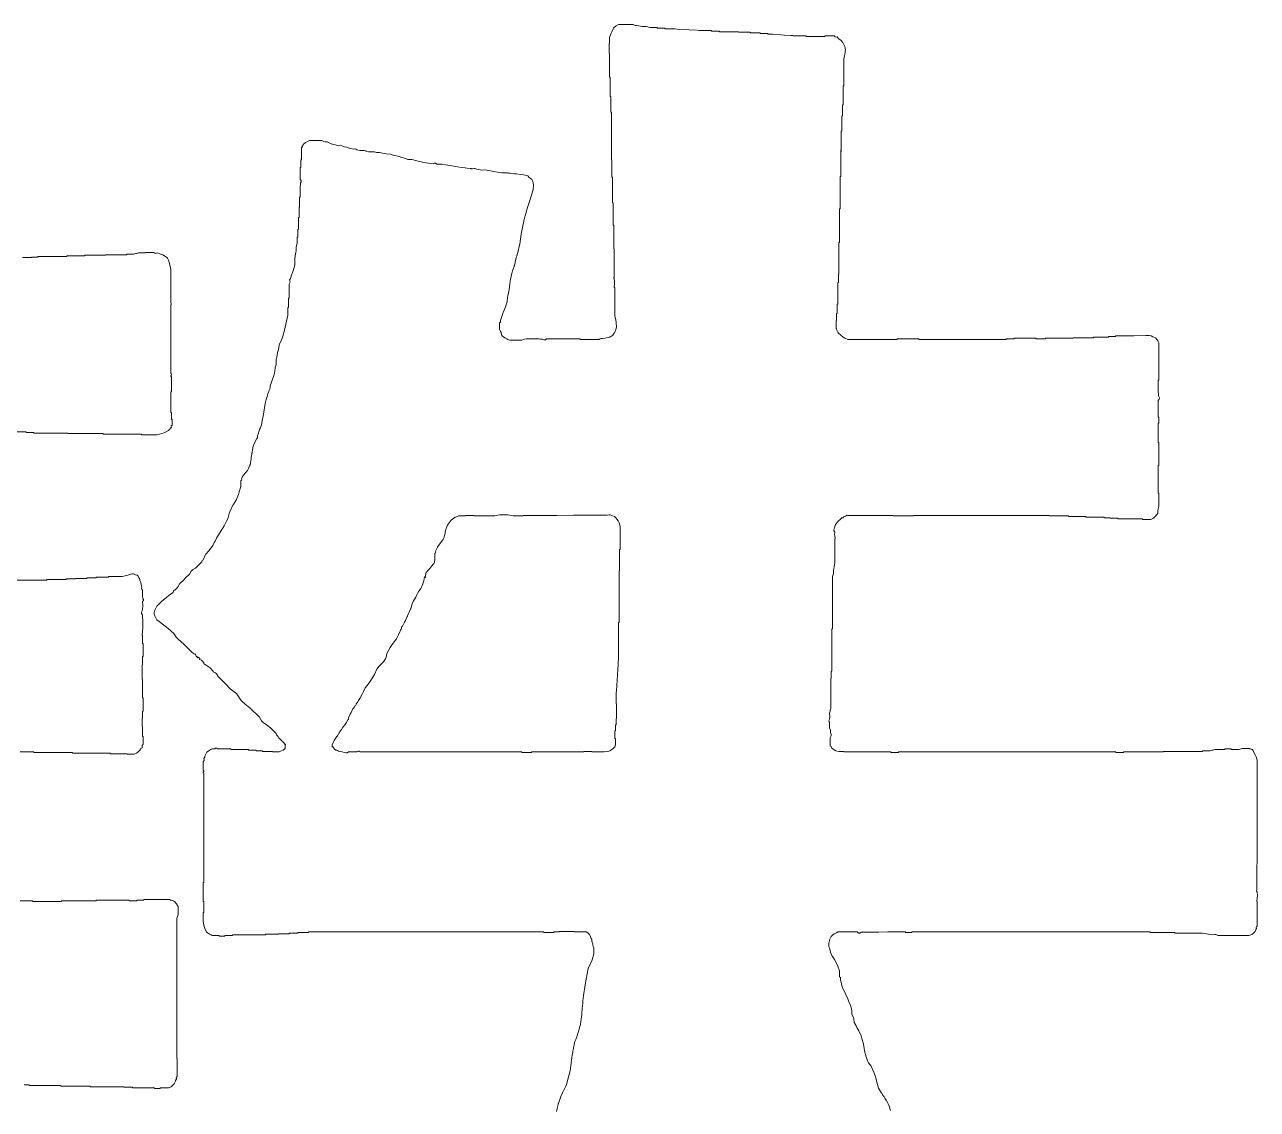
# Model space of a CAD drawing. Extents: x -2876908 to 633791, y -1383861 to 872234.
# Drawn here: x 568840 to 570220, y -1063543 to -1062329 of the extents above; entities that cross this region are included whole.
import ezdxf
from ezdxf.enums import TextEntityAlignment as Align

# ---------------------------------------------------------------- set-up
doc = ezdxf.new("R2010")
doc.units = 0
doc.header["$LTSCALE"] = 5
doc.header["$MEASUREMENT"] = 0
doc.layers.get('0').update_dxf_attribs({"linetype": 'CONTINUOUS', "lineweight": 25})
doc.layers.add('HFZT', color=5, linetype='CONTINUOUS', lineweight=15)
doc.styles.add('TSSD_NORM', font='tssdeng.shx', dxfattribs={"width": 0.7, "bigfont": 'hztxt.shx'})

# ---------------------------------------------------------------- blocks, each defined once
blk = doc.blocks.new('z')
for points in [[(300488.75, 23782.42), (300488.12, 23784.86), (300487.48, 23786.14), (300487.16, 23786.78), (300486.52, 23788.06), (300485.78, 23789.27), (300485.36, 23789.86), (300484.44, 23790.94), (300484.51, 23791.36), (300484.34, 23791.71), (300483.96, 23791.9), (300482.76, 23793.65), (300482.29, 23794.66), (300481.72, 23796.7), (300480.68, 23800.78), (300479.96, 23802.8), (300478.2, 23806.62), (300476.82, 23808.45), (300476.28, 23809.55), (300475.64, 23811.75), (300475.14, 23812.99), (300474.95, 23813.64), (300474.68, 23814.95), (300474.42, 23816.48), (300474.29, 23817.25), (300474.04, 23818.79), (300473.28, 23821.69), (300472.75, 23823.12), (300471.48, 23825.83), (300470.52, 23827.62), (300470.04, 23828.52), (300469.08, 23830.31), (300468.92, 23832.17), (300468.65, 23833.13), (300467.8, 23834.79), (300467.71, 23836.74), (300467.55, 23837.72), (300467, 23839.59), (300466.28, 23841.23), (300465.96, 23842.06), (300465.4, 23843.75), (300464.37, 23845.8), (300463.86, 23846.83), (300462.84, 23848.87), (300462.65, 23849.23), (300462.59, 23849.44), (300462.52, 23849.83), (300462.13, 23851.37), (300461.94, 23852.14), (300461.56, 23853.67), (300461.65, 23854.34), (300461.52, 23854.78), (300461.08, 23855.28), (300461.08, 23856.56), (300461.08, 23857.2), (300461.08, 23858.48), (300460.21, 23861), (300459.66, 23862.23), (300458.35, 23864.56), (300456.87, 23866.84), (300456.3, 23868.16), (300455.63, 23870.8), (300455.34, 23871.19), (300455.23, 23871.44), (300455.15, 23871.92), (300455.22, 23873.47), (300455.36, 23874.27), (300455.79, 23875.76), (300456.43, 23877.12), (300456.98, 23877.77), (300458.2, 23878.64), (300459.02, 23878.89), (300459.42, 23879.1), (300460.12, 23879.6), (300464.34, 23879.6), (300466.45, 23879.6), (300470.68, 23879.6), (300471.38, 23879.04), (300472.14, 23878.99), (300472.92, 23879.44), (300482.52, 23879.57), (300487.32, 23879.6), (300496.92, 23879.6), (300496.92, 23879.47), (300496.92, 23879.41), (300496.92, 23879.28), (300498.33, 23879.28), (300499.04, 23879.28), (300500.44, 23879.28), (300500.44, 23879.41), (300500.44, 23879.47), (300500.44, 23879.6), (300552.3, 23879.6), (300578.22, 23879.6), (300630.07, 23879.6), (300630.07, 23879.47), (300630.07, 23879.41), (300630.07, 23879.28), (300635.45, 23879.28), (300638.14, 23879.28), (300643.52, 23879.28), (300643.52, 23879.15), (300643.52, 23879.09), (300643.52, 23878.96), (300649.53, 23878.96), (300652.54, 23878.96), (300658.56, 23878.96), (300660.74, 23878.58), (300661.83, 23878.39), (300664, 23878), (300665.14, 23878.23), (300665.82, 23878.15), (300666.88, 23877.68), (300673.67, 23877.68), (300677.06, 23877.68), (300683.85, 23877.68), (300685.36, 23878.25), (300686.1, 23878.75), (300687.21, 23879.92), (300687.53, 23880.56), (300687.69, 23880.88), (300688.01, 23881.52), (300687.81, 23882.01), (300687.92, 23882.47), (300688.33, 23882.8), (300688.33, 23888.05), (300688.33, 23890.68), (300688.33, 23895.92), (300688.18, 23895.94), (300688.09, 23896.12), (300688.17, 23896.24), (300688.42, 23898.28), (300688.45, 23899.32), (300688.33, 23901.37), (300687.98, 23901.55), (300687.9, 23902.04), (300688.17, 23902.33), (300688.29, 23930.62), (300688.33, 23944.77), (300688.33, 23973.06), (300687.8, 23974.79), (300687.44, 23975.64), (300686.57, 23977.22), (300686.13, 23978.27), (300685.56, 23978.79), (300684.49, 23979.14), (300684.23, 23979.27), (300684.1, 23979.34), (300683.85, 23979.46), (300682.44, 23979.46), (300681.73, 23979.46), (300680.32, 23979.46), (300679.56, 23979.21), (300679.17, 23979.08), (300678.4, 23978.82), (300676.74, 23978.82), (300675.91, 23978.82), (300674.24, 23978.82), (300674.24, 23978.95), (300674.24, 23979.01), (300674.24, 23979.14), (300672.83, 23979.14), (300672.13, 23979.14), (300670.72, 23979.14), (300670.72, 23979.01), (300670.72, 23978.95), (300670.72, 23978.82), (300668.55, 23978.82), (300667.46, 23978.82), (300665.28, 23978.82), (300664.26, 23978.57), (300663.75, 23978.44), (300662.72, 23978.18), (300661.06, 23978.18), (300660.22, 23978.18), (300658.56, 23978.18), (300658.56, 23978.05), (300658.56, 23977.99), (300658.56, 23977.86), (300650.11, 23977.86), (300645.88, 23977.86), (300637.43, 23977.86), (300637.43, 23977.73), (300637.43, 23977.67), (300637.43, 23977.54), (300628.73, 23977.54), (300624.38, 23977.54), (300615.67, 23977.54), (300615.67, 23977.41), (300615.67, 23977.35), (300615.67, 23977.22), (300614.01, 23977.22), (300613.17, 23977.22), (300611.51, 23977.22), (300611.51, 23977.35), (300611.51, 23977.41), (300611.51, 23977.54), (300564.14, 23977.54), (300540.45, 23977.54), (300493.08, 23977.54), (300493.08, 23977.41), (300493.08, 23977.35), (300493.08, 23977.22), (300491.42, 23977.22), (300490.59, 23977.22), (300488.92, 23977.22), (300488.92, 23977.35), (300488.92, 23977.41), (300488.92, 23977.54), (300478.68, 23977.54), (300473.56, 23977.54), (300463.32, 23977.54), (300463.32, 23977.67), (300463.32, 23977.73), (300463.32, 23977.86), (300462.23, 23977.86), (300461.68, 23977.86), (300460.6, 23977.86), (300459, 23978.22), (300458.19, 23978.61), (300456.91, 23979.62), (300456.69, 23980.17), (300456.46, 23980.44), (300455.95, 23980.74), (300455.95, 23982.54), (300455.95, 23983.43), (300455.95, 23985.22), (300456.52, 23986.23), (300456.56, 23987.04), (300456.11, 23988.11), (300456.11, 23989.15), (300456.01, 23989.69), (300455.63, 23990.67), (300455.63, 23991.95), (300455.63, 23992.59), (300455.63, 23993.87), (300455.29, 23994.05), (300455.21, 23994.54), (300455.47, 23994.83), (300455.72, 23996.34), (300455.76, 23997.13), (300455.63, 23998.67), (300455.89, 23999.69), (300456.02, 24000.2), (300456.27, 24001.23), (300456.27, 24007.76), (300456.27, 24011.02), (300456.27, 24017.55), (300456.4, 24017.55), (300456.47, 24017.55), (300456.59, 24017.55), (300456.59, 24019.09), (300456.59, 24019.86), (300456.59, 24021.39), (300456.72, 24021.39), (300456.79, 24021.39), (300456.91, 24021.39), (300456.91, 24030.61), (300456.91, 24035.22), (300456.91, 24044.44), (300457.04, 24044.44), (300457.11, 24044.44), (300457.24, 24044.44), (300457.24, 24055.83), (300457.24, 24061.53), (300457.24, 24072.92), (300457.68, 24074), (300457.79, 24074.64), (300457.72, 24075.8), (300457.97, 24077.34), (300458.1, 24078.11), (300458.35, 24079.65), (300458.42, 24080.03), (300458.45, 24080.22), (300458.52, 24080.61), (300458.52, 24085.73), (300458.52, 24088.29), (300458.52, 24093.41), (300458.66, 24093.42), (300458.75, 24093.6), (300458.68, 24093.73), (300458.42, 24095.12), (300458.39, 24095.84), (300458.52, 24097.25), (300458.01, 24097.83), (300457.96, 24098.51), (300458.35, 24099.17), (300458.74, 24100.84), (300459.16, 24101.7), (300460.28, 24103.01), (300461.14, 24103.74), (300461.56, 24104.12), (300462.36, 24104.93), (300462.78, 24104.86), (300463.12, 24105.03), (300463.32, 24105.41), (300464, 24105.63), (300464.33, 24105.8), (300464.92, 24106.21), (300475.03, 24106.21), (300480.09, 24106.21), (300490.2, 24106.21), (300490.2, 24106.08), (300490.2, 24106.02), (300490.2, 24105.89), (300494.68, 24105.89), (300496.92, 24105.89), (300501.4, 24105.89), (300501.4, 24106.02), (300501.4, 24106.08), (300501.4, 24106.21), (300530.98, 24106.21), (300545.77, 24106.21), (300575.34, 24106.21), (300575.34, 24106.08), (300575.34, 24106.02), (300575.34, 24105.89), (300579.44, 24105.89), (300581.49, 24105.89), (300585.58, 24105.89), (300585.58, 24105.76), (300585.58, 24105.7), (300585.58, 24105.57), (300589.42, 24105.57), (300591.34, 24105.57), (300595.19, 24105.57), (300595.19, 24105.44), (300595.19, 24105.38), (300595.19, 24105.25), (300599.15, 24105.25), (300601.14, 24105.25), (300605.11, 24105.25), (300605.11, 24105.12), (300605.11, 24105.06), (300605.11, 24104.93), (300606.39, 24104.93), (300607.03, 24104.93), (300608.31, 24104.93), (300608.31, 24104.8), (300608.31, 24104.74), (300608.31, 24104.61), (300609.97, 24104.61), (300610.8, 24104.61), (300612.47, 24104.61), (300612.47, 24104.48), (300612.47, 24104.42), (300612.47, 24104.29), (300617.85, 24104.29), (300620.54, 24104.29), (300625.91, 24104.29), (300625.91, 24104.16), (300625.91, 24104.1), (300625.91, 24103.97), (300627.7, 24103.97), (300628.6, 24103.97), (300630.39, 24103.97), (300631.6, 24104.53), (300632.18, 24104.94), (300633.11, 24105.89), (300633.53, 24106.43), (300633.76, 24106.69), (300634.23, 24107.17), (300634.3, 24108.73), (300634.44, 24109.52), (300634.87, 24111.01), (300634.87, 24113.96), (300634.87, 24115.43), (300634.87, 24118.37), (300634.75, 24118.37), (300634.68, 24118.37), (300634.55, 24118.37), (300634.55, 24124.39), (300634.55, 24127.4), (300634.55, 24133.42), (300634.68, 24133.42), (300634.75, 24133.42), (300634.87, 24133.42), (300634.87, 24138.41), (300634.87, 24140.91), (300634.87, 24145.9), (300634.75, 24145.9), (300634.68, 24145.9), (300634.55, 24145.9), (300634.55, 24150.12), (300634.55, 24152.24), (300634.55, 24156.46), (300634.68, 24156.46), (300634.75, 24156.46), (300634.87, 24156.46), (300634.87, 24157.74), (300634.87, 24158.38), (300634.87, 24159.66), (300634.75, 24159.66), (300634.68, 24159.66), (300634.55, 24159.66), (300634.55, 24163.25), (300634.55, 24165.04), (300634.55, 24168.62), (300635.08, 24169.51), (300635.12, 24170.24), (300634.71, 24171.19), (300634.45, 24174.63), (300634.42, 24176.37), (300634.55, 24179.83), (300634.68, 24179.83), (300634.75, 24179.83), (300634.87, 24179.83), (300634.87, 24187.89), (300634.87, 24191.93), (300634.87, 24199.99), (300634.24, 24201.17), (300633.85, 24201.73), (300632.95, 24202.71), (300632.06, 24203.16), (300631.61, 24203.38), (300630.71, 24203.83), (300629.58, 24204.05), (300628.98, 24204.08), (300627.83, 24203.99), (300621.18, 24203.86), (300617.85, 24203.83), (300611.19, 24203.83), (300611.19, 24203.7), (300611.19, 24203.64), (300611.19, 24203.51), (300609.65, 24203.51), (300608.88, 24203.51), (300607.35, 24203.51), (300607.35, 24203.38), (300607.35, 24203.32), (300607.35, 24203.19), (300604.15, 24203.19), (300602.55, 24203.19), (300599.35, 24203.19), (300599.35, 24203.06), (300599.35, 24203), (300599.35, 24202.87), (300594.87, 24202.87), (300592.62, 24202.87), (300588.14, 24202.87), (300588.14, 24202.74), (300588.14, 24202.68), (300588.14, 24202.55), (300582.13, 24202.55), (300579.12, 24202.55), (300573.1, 24202.55), (300573.1, 24202.42), (300573.1, 24202.36), (300573.1, 24202.23), (300571.05, 24202.23), (300570.03, 24202.23), (300567.98, 24202.23), (300567.98, 24202.36), (300567.98, 24202.42), (300567.98, 24202.55), (300563.24, 24202.55), (300560.87, 24202.55), (300556.14, 24202.55), (300556.14, 24202.42), (300556.14, 24202.36), (300556.14, 24202.23), (300554.34, 24202.23), (300553.45, 24202.23), (300551.66, 24202.23), (300551.66, 24202.1), (300551.66, 24202.04), (300551.66, 24201.91), (300532.71, 24201.91), (300523.23, 24201.91), (300504.29, 24201.91), (300504.29, 24202.04), (300504.29, 24202.1), (300504.29, 24202.23), (300499.55, 24202.23), (300497.18, 24202.23), (300492.44, 24202.23), (300492.44, 24202.1), (300492.44, 24202.04), (300492.44, 24201.91), (300481.69, 24201.91), (300476.31, 24201.91), (300465.56, 24201.91), (300463.89, 24202.63), (300463.09, 24203.13), (300461.72, 24204.31), (300460.56, 24205.28), (300460.06, 24205.96), (300459.48, 24207.35), (300459.35, 24207.61), (300459.28, 24207.74), (300459.16, 24207.99), (300459.16, 24209.66), (300459.16, 24210.49), (300459.16, 24212.15), (300459.28, 24212.15), (300459.35, 24212.15), (300459.48, 24212.15), (300459.48, 24213.69), (300459.48, 24214.46), (300459.48, 24216), (300459.6, 24216), (300459.67, 24216), (300459.8, 24216), (300459.8, 24218.04), (300459.8, 24219.07), (300459.8, 24221.12), (300459.92, 24221.12), (300459.99, 24221.12), (300460.12, 24221.12), (300460.12, 24225.85), (300460.12, 24228.22), (300460.12, 24232.96), (300460.24, 24232.96), (300460.31, 24232.96), (300460.44, 24232.96), (300460.44, 24234.75), (300460.44, 24235.65), (300460.44, 24237.44), (300460.56, 24237.44), (300460.63, 24237.44), (300460.76, 24237.44), (300460.76, 24244.35), (300460.76, 24247.81), (300460.76, 24254.72), (300460.88, 24254.72), (300460.95, 24254.72), (300461.08, 24254.72), (300461.08, 24262.02), (300461.08, 24265.67), (300461.08, 24272.97), (300461.2, 24272.97), (300461.27, 24272.97), (300461.4, 24272.97), (300461.4, 24280.01), (300461.4, 24283.53), (300461.4, 24290.57), (300461.52, 24290.57), (300461.59, 24290.57), (300461.72, 24290.57), (300461.72, 24295.95), (300461.72, 24298.64), (300461.72, 24304.02), (300461.86, 24304.03), (300461.95, 24304.21), (300461.88, 24304.34), (300461.7, 24304.53), (300461.79, 24304.88), (300462.04, 24304.98), (300462.04, 24309.07), (300462.04, 24311.12), (300462.04, 24315.22), (300462.16, 24315.22), (300462.23, 24315.22), (300462.36, 24315.22), (300462.36, 24318.55), (300462.36, 24320.21), (300462.36, 24323.54), (300462.48, 24323.54), (300462.55, 24323.54), (300462.68, 24323.54), (300462.68, 24325.97), (300462.68, 24327.19), (300462.68, 24329.62), (300462.8, 24329.62), (300462.87, 24329.62), (300463, 24329.62), (300463, 24333.72), (300463, 24335.77), (300463, 24339.86), (300463.12, 24339.86), (300463.19, 24339.86), (300463.32, 24339.86), (300463.32, 24345.37), (300463.32, 24348.12), (300463.32, 24353.63), (300463.38, 24354.01), (300463.41, 24354.2), (300463.48, 24354.59), (300463.73, 24356.12), (300463.86, 24356.89), (300464.12, 24358.43), (300464.23, 24359.58), (300464.19, 24360.18), (300463.96, 24361.31), (300463.3, 24362.78), (300462.82, 24363.49), (300461.72, 24364.67), (300460.9, 24365.31), (300460.51, 24365.67), (300459.8, 24366.43), (300459.11, 24366.39), (300458.67, 24366.57), (300458.2, 24367.07), (300456.15, 24367.07), (300455.12, 24367.07), (300453.07, 24367.07), (300453.07, 24366.94), (300453.07, 24366.88), (300453.07, 24366.75), (300448.98, 24366.75), (300446.93, 24366.75), (300442.83, 24366.75), (300442.83, 24366.88), (300442.83, 24366.94), (300442.83, 24367.07), (300440.4, 24367.07), (300439.18, 24367.07), (300436.75, 24367.07), (300435.85, 24367.13), (300435.41, 24367.16), (300434.51, 24367.23), (300430.92, 24367.49), (300429.13, 24367.61), (300425.55, 24367.87), (300424.65, 24367.93), (300424.2, 24367.97), (300423.31, 24368.03), (300422.8, 24368.03), (300422.54, 24368.03), (300422.03, 24368.03), (300422.03, 24368.16), (300422.03, 24368.22), (300422.03, 24368.35), (300420.36, 24368.35), (300419.53, 24368.35), (300417.87, 24368.35), (300417.87, 24368.48), (300417.87, 24368.54), (300417.87, 24368.67), (300415.69, 24368.67), (300414.6, 24368.67), (300412.43, 24368.67), (300412.43, 24368.8), (300412.43, 24368.86), (300412.43, 24368.99), (300409.86, 24368.99), (300408.58, 24368.99), (300406.02, 24368.99), (300406.02, 24369.12), (300406.02, 24369.18), (300406.02, 24369.31), (300401.93, 24369.31), (300399.88, 24369.31), (300395.78, 24369.31), (300395.78, 24369.44), (300395.78, 24369.5), (300395.78, 24369.63), (300393.99, 24369.63), (300393.09, 24369.63), (300391.3, 24369.63), (300391.3, 24369.76), (300391.3, 24369.82), (300391.3, 24369.95), (300389.32, 24369.95), (300388.32, 24369.95), (300386.34, 24369.95), (300385.25, 24370.01), (300384.71, 24370.05), (300383.62, 24370.11), (300379.27, 24370.37), (300377.09, 24370.49), (300372.74, 24370.75), (300371.65, 24370.81), (300371.1, 24370.85), (300370.02, 24370.91), (300368.42, 24370.91), (300367.61, 24370.91), (300366.01, 24370.91), (300366.01, 24371.04), (300366.01, 24371.1), (300366.01, 24371.23), (300364.35, 24371.23), (300363.52, 24371.23), (300361.85, 24371.23), (300361.85, 24371.36), (300361.85, 24371.42), (300361.85, 24371.55), (300360.32, 24371.55), (300359.55, 24371.55), (300358.01, 24371.55), (300357.12, 24371.81), (300356.67, 24371.93), (300355.77, 24372.19), (300353.72, 24372.14), (300352.66, 24372.24), (300350.65, 24372.67), (300349.86, 24372.68), (300349.43, 24372.78), (300348.73, 24373.15), (300345.53, 24373.15), (300343.93, 24373.15), (300340.73, 24373.15), (300339.52, 24372.59), (300338.94, 24372.18), (300338.01, 24371.23), (300337.09, 24369.22), (300336.67, 24368.19), (300335.93, 24366.11), (300335.93, 24364.83), (300335.93, 24364.19), (300335.93, 24362.91), (300335.8, 24362.91), (300335.74, 24362.91), (300335.61, 24362.91), (300335.61, 24360.73), (300335.61, 24359.64), (300335.61, 24357.47), (300335.74, 24357.47), (300335.8, 24357.47), (300335.93, 24357.47), (300335.93, 24352.35), (300335.93, 24349.79), (300335.93, 24344.66), (300336.06, 24344.66), (300336.12, 24344.66), (300336.25, 24344.66), (300336.25, 24340.44), (300336.25, 24338.33), (300336.25, 24334.1), (300336.38, 24334.1), (300336.44, 24334.1), (300336.57, 24334.1), (300336.57, 24330.65), (300336.57, 24328.92), (300336.57, 24325.46), (300336.7, 24325.46), (300336.76, 24325.46), (300336.89, 24325.46), (300336.89, 24315.09), (300336.89, 24309.9), (300336.89, 24299.53), (300337.02, 24299.53), (300337.08, 24299.53), (300337.21, 24299.53), (300337.21, 24295.82), (300337.21, 24293.96), (300337.21, 24290.25), (300337.34, 24290.25), (300337.4, 24290.25), (300337.53, 24290.25), (300337.53, 24284.62), (300337.53, 24281.8), (300337.53, 24276.17), (300337.66, 24276.17), (300337.72, 24276.17), (300337.85, 24276.17), (300337.85, 24271.3), (300337.85, 24268.87), (300337.85, 24264.01), (300337.98, 24264.01), (300338.04, 24264.01), (300338.17, 24264.01), (300338.17, 24258.89), (300338.17, 24256.32), (300338.17, 24251.2), (300338.3, 24251.2), (300338.36, 24251.2), (300338.49, 24251.2), (300338.49, 24245.06), (300338.49, 24241.99), (300338.49, 24235.84), (300338.24, 24235.75), (300338.15, 24235.4), (300338.33, 24235.2), (300338.58, 24233.17), (300338.61, 24232.12), (300338.49, 24230.08), (300338.62, 24230.08), (300338.68, 24230.08), (300338.81, 24230.08), (300338.81, 24223.93), (300338.81, 24220.86), (300338.81, 24214.72), (300339.37, 24212.32), (300339.57, 24211.09), (300339.77, 24208.63), (300339.38, 24207.25), (300339.12, 24206.57), (300338.49, 24205.27), (300337.65, 24204.32), (300337.15, 24203.89), (300336.09, 24203.19), (300335.77, 24203.13), (300335.61, 24203.1), (300335.29, 24203.03), (300334.01, 24202.78), (300333.37, 24202.65), (300332.09, 24202.39), (300331.3, 24202.45), (300330.84, 24202.33), (300330.17, 24201.91), (300326.07, 24201.91), (300324.02, 24201.91), (300319.92, 24201.91), (300319.92, 24202.04), (300319.92, 24202.1), (300319.92, 24202.23), (300312.63, 24202.23), (300308.98, 24202.23), (300301.68, 24202.23), (300300.97, 24201.68), (300300.22, 24201.62), (300299.44, 24202.07), (300298.67, 24202.09), (300298.28, 24202.12), (300297.52, 24202.23), (300294.7, 24202.23), (300293.29, 24202.23), (300290.48, 24202.23), (300289.58, 24201.98), (300289.13, 24201.85), (300288.24, 24201.59), (300285.55, 24201.59), (300284.2, 24201.59), (300281.52, 24201.59), (300280.46, 24201.96), (300279.94, 24202.19), (300278.96, 24202.71), (300278.12, 24203.33), (300277.73, 24203.69), (300277.03, 24204.47), (300276.85, 24205.67), (300276.64, 24206.28), (300276.07, 24207.35), (300276.07, 24208.76), (300276.07, 24209.47), (300276.07, 24210.87), (300276.47, 24211.25), (300276.61, 24211.61), (300276.55, 24212.15), (300277.32, 24214.46), (300277.71, 24215.61), (300278.48, 24217.92), (300279.29, 24219.73), (300279.65, 24220.66), (300280.24, 24222.56), (300280.39, 24224.69), (300280.56, 24225.76), (300281.04, 24227.84), (300281.41, 24230.66), (300281.6, 24232.06), (300282, 24234.88), (300282.32, 24236.01), (300282.45, 24236.59), (300282.64, 24237.76), (300283.15, 24239.3), (300283.4, 24240.06), (300283.92, 24241.6), (300283.98, 24241.79), (300284.01, 24241.89), (300284.08, 24242.08), (300284.08, 24241.83), (300284.08, 24241.7), (300284.08, 24241.44), (300284.14, 24241.76), (300284.17, 24241.92), (300284.24, 24242.24), (300284.49, 24243.52), (300284.62, 24244.16), (300284.88, 24245.44), (300285.17, 24246.75), (300285.36, 24247.39), (300285.84, 24248.64), (300286.35, 24250.69), (300286.61, 24251.72), (300287.12, 24253.76), (300287.85, 24259.17), (300288.3, 24261.86), (300289.36, 24267.21), (300291.3, 24273.69), (300292.29, 24276.92), (300294.32, 24283.37), (300294.41, 24284.33), (300294.45, 24284.81), (300294.48, 24285.77), (300294.35, 24287.1), (300294.14, 24287.79), (300293.52, 24288.97), (300292.65, 24289.7), (300292.23, 24290.09), (300291.44, 24290.89), (300289.94, 24291.35), (300289.16, 24291.51), (300287.6, 24291.69), (300285.29, 24291.95), (300284.14, 24292.08), (300281.84, 24292.33), (300281.26, 24292.4), (300280.97, 24292.43), (300280.4, 24292.49), (300279.18, 24292.49), (300278.57, 24292.49), (300277.36, 24292.49), (300273.77, 24293.11), (300271.97, 24293.44), (300268.39, 24294.09), (300266.46, 24294.08), (300265.48, 24294.18), (300263.59, 24294.57), (300262.66, 24294.82), (300262.15, 24294.86), (300261.19, 24294.73), (300260.74, 24294.8), (300260.52, 24294.83), (300260.07, 24294.89), (300258.28, 24295.15), (300257.38, 24295.28), (300255.59, 24295.53), (300253.14, 24295.8), (300251.92, 24296), (300249.51, 24296.49), (300247.72, 24296.75), (300246.82, 24296.88), (300245.03, 24297.13), (300244.58, 24297.2), (300244.36, 24297.23), (300243.91, 24297.29), (300243.08, 24297.29), (300242.66, 24297.29), (300241.83, 24297.29), (300241.24, 24297.8), (300240.57, 24297.85), (300239.91, 24297.45), (300236.04, 24297.99), (300234.11, 24298.34), (300230.3, 24299.21), (300229.54, 24299.47), (300229.15, 24299.6), (300228.38, 24299.85), (300226.97, 24299.77), (300226.21, 24299.87), (300224.86, 24300.33), (300224.1, 24300.59), (300223.71, 24300.72), (300222.94, 24300.97), (300221.41, 24301.36), (300220.64, 24301.55), (300219.1, 24301.93), (300218.16, 24302.08), (300217.68, 24302.25), (300216.86, 24302.74), (300214.41, 24302.87), (300213.18, 24303.03), (300210.78, 24303.54), (300209.61, 24303.54), (300209.01, 24303.64), (300207.9, 24304.02), (300206.62, 24304.02), (300205.98, 24304.02), (300204.7, 24304.02), (300203.8, 24304.27), (300203.35, 24304.4), (300202.46, 24304.66), (300200.79, 24304.63), (300199.94, 24304.7), (300198.3, 24304.98), (300197.8, 24305.42), (300197.36, 24305.55), (300196.7, 24305.46), (300195.16, 24305.84), (300194.39, 24306.03), (300192.86, 24306.42), (300191.52, 24306.65), (300190.85, 24306.88), (300189.66, 24307.54), (300188.11, 24307.5), (300187.3, 24307.6), (300185.81, 24308.02), (300184.33, 24308.37), (300183.6, 24308.67), (300182.29, 24309.46), (300181.12, 24309.38), (300180.45, 24309.53), (300179.41, 24310.1), (300176.72, 24310.1), (300175.38, 24310.1), (300172.69, 24310.1), (300171.2, 24309.42), (300170.48, 24308.99), (300169.17, 24308.02), (300169.22, 24307.61), (300168.94, 24307.26), (300168.53, 24307.22), (300168.75, 24306.88), (300168.59, 24306.39), (300168.21, 24306.26), (300168.21, 24303.57), (300168.21, 24302.22), (300168.21, 24299.53), (300168.08, 24299.53), (300168.02, 24299.53), (300167.89, 24299.53), (300167.89, 24297.87), (300167.89, 24297.04), (300167.89, 24295.37), (300167.76, 24295.37), (300167.7, 24295.37), (300167.57, 24295.37), (300167.57, 24292.81), (300167.57, 24291.53), (300167.57, 24288.97), (300168.07, 24288.39), (300168.13, 24287.71), (300167.73, 24287.05), (300167.48, 24283.99), (300167.45, 24282.44), (300167.57, 24279.37), (300167.44, 24279.37), (300167.38, 24279.37), (300167.25, 24279.37), (300167.25, 24277.07), (300167.25, 24275.91), (300167.25, 24273.61), (300167.12, 24273.61), (300167.06, 24273.61), (300166.93, 24273.61), (300166.93, 24271.43), (300166.93, 24270.34), (300166.93, 24268.17), (300166.8, 24268.17), (300166.74, 24268.17), (300166.61, 24268.17), (300166.61, 24265.61), (300166.61, 24264.33), (300166.61, 24261.77), (300166.48, 24261.77), (300166.42, 24261.77), (300166.29, 24261.77), (300166.29, 24260.1), (300166.29, 24259.27), (300166.29, 24257.6), (300166.16, 24257.6), (300166.1, 24257.6), (300165.97, 24257.6), (300165.97, 24256.32), (300165.97, 24255.68), (300165.97, 24254.4), (300165.71, 24253.51), (300165.59, 24253.06), (300165.33, 24252.16), (300165.35, 24250.23), (300165.25, 24249.25), (300164.85, 24247.36), (300164.6, 24245.33), (300164.57, 24244.29), (300164.69, 24242.24), (300163.96, 24239.9), (300163.54, 24238.75), (300162.61, 24236.48), (300162.51, 24235.53), (300162.33, 24235.03), (300161.81, 24234.24), (300162.07, 24233.37), (300161.99, 24232.76), (300161.49, 24232), (300161.49, 24228.93), (300161.49, 24227.39), (300161.49, 24224.32), (300161.36, 24224.32), (300161.3, 24224.32), (300161.17, 24224.32), (300161.17, 24222.27), (300161.17, 24221.24), (300161.17, 24219.2), (300161.04, 24219.2), (300160.98, 24219.2), (300160.85, 24219.2), (300160.85, 24217.53), (300160.85, 24216.7), (300160.85, 24215.04), (300160.18, 24211.83), (300159.82, 24210.23), (300159.09, 24207.03), (300158.17, 24203.73), (300157.55, 24202.11), (300156.05, 24199.03), (300155.91, 24197.34), (300155.74, 24196.49), (300155.25, 24194.87), (300155.05, 24193.31), (300154.88, 24192.54), (300154.45, 24191.03), (300154.55, 24189.23), (300154.45, 24188.29), (300153.97, 24186.55), (300153.67, 24184.61), (300153.48, 24183.65), (300153.01, 24181.75), (300152.29, 24179.7), (300151.94, 24178.68), (300151.25, 24176.63), (300151.3, 24175.84), (300151.19, 24175.38), (300150.77, 24174.71), (300150.25, 24173.17), (300150, 24172.4), (300149.49, 24170.87), (300149.1, 24169.33), (300148.91, 24168.56), (300148.53, 24167.02), (300148.13, 24164.72), (300147.93, 24163.57), (300147.57, 24161.26), (300147.31, 24159.98), (300147.18, 24159.34), (300146.93, 24158.06), (300146.75, 24156.36), (300146.55, 24155.51), (300145.97, 24153.9), (300145.74, 24153.73), (300145.65, 24153.55), (300145.65, 24153.26), (300145.13, 24151.73), (300144.88, 24150.96), (300144.37, 24149.42), (300144.36, 24148.81), (300144.24, 24148.47), (300143.89, 24147.98), (300142.5, 24145.28), (300142, 24143.77), (300141.48, 24140.78), (300141.36, 24140.27), (300141.29, 24140.01), (300141.16, 24139.5), (300140.91, 24137.71), (300140.78, 24136.81), (300140.52, 24135.02), (300140.49, 24134.21), (300140.34, 24133.76), (300139.88, 24133.1), (300139.31, 24131.42), (300138.82, 24130.59), (300137.64, 24129.26), (300136.65, 24128.1), (300136.21, 24127.44), (300135.56, 24126.06), (300135.78, 24125.72), (300135.62, 24125.23), (300135.24, 24125.1), (300135.24, 24123.82), (300135.24, 24123.17), (300135.24, 24121.89), (300134.41, 24119.04), (300133.93, 24117.62), (300132.84, 24114.85), (300131.01, 24111.91), (300130.2, 24110.36), (300128.84, 24107.17), (300128.09, 24104.37), (300127.53, 24102.99), (300126.12, 24100.45), (300125.7, 24099.63), (300125.44, 24099.23), (300124.84, 24098.53), (300123.7, 24096.6), (300123.13, 24095.64), (300121.96, 24093.73), (300121.19, 24092.19), (300120.81, 24091.42), (300120.04, 24089.89), (300118.62, 24087.88), (300117.84, 24086.92), (300116.2, 24085.09), (300115.56, 24083.81), (300115.24, 24083.17), (300114.6, 24081.89), (300114.24, 24081.6), (300114.09, 24081.37), (300113.96, 24080.93), (300112.61, 24079.58), (300111.94, 24078.91), (300110.6, 24077.56), (300108.97, 24076.58), (300108.22, 24075.83), (300107.24, 24074.2), (300105.19, 24072.16), (300104.16, 24071.13), (300102.12, 24069.08), (300101.14, 24067.55), (300100.55, 24066.82), (300099.24, 24065.56), (300099.04, 24065.56), (300098.95, 24065.56), (300098.76, 24065.56), (300098.35, 24064.5), (300097.93, 24063.97), (300097, 24063.32), (300093.84, 24060.88), (300092.32, 24059.55), (300089.47, 24056.76), (300088.99, 24055.78), (300088.74, 24055.3), (300088.19, 24054.36), (300088.03, 24053.21), (300088.1, 24052.56), (300088.51, 24051.48), (300089.09, 24050.08), (300089.59, 24049.41), (300090.75, 24048.44), (300094.07, 24046.03), (300095.68, 24044.74), (300098.76, 24042.04), (300100.12, 24040), (300100.94, 24039.05), (300102.76, 24037.4), (300104.16, 24036.24), (300104.83, 24035.63), (300106.12, 24034.36), (300107.53, 24032.95), (300108.23, 24032.24), (300109.64, 24030.83), (300110.39, 24030.66), (300110.83, 24030.16), (300110.92, 24029.39), (300111.17, 24029.39), (300111.3, 24029.39), (300111.56, 24029.39), (300111.46, 24029.15), (300111.51, 24028.92), (300111.72, 24028.75), (300111.77, 24028.95), (300112.04, 24029.04), (300112.2, 24028.91), (300112.66, 24028.68), (300112.87, 24028.31), (300112.84, 24027.79), (300113.9, 24027.39), (300114.43, 24026.97), (300115.08, 24026.03), (300115.1, 24025.69), (300115.18, 24025.5), (300115.4, 24025.23), (300117.52, 24024.07), (300118.52, 24023.3), (300120.2, 24021.55), (300120.2, 24021.36), (300120.2, 24021.26), (300120.2, 24021.07), (300121.41, 24020.55), (300122, 24020.07), (300122.76, 24018.99), (300122.7, 24018.8), (300122.76, 24018.63), (300122.92, 24018.51), (300125.55, 24015.89), (300126.86, 24014.57), (300129.48, 24011.95), (300130.84, 24010.8), (300131.55, 24010.25), (300133, 24009.23), (300134.54, 24006.7), (300135.5, 24005.51), (300137.64, 24003.47), (300138.74, 24002.65), (300139.28, 24002.23), (300140.36, 24001.39), (300142.35, 23999.4), (300143.34, 23998.41), (300145.33, 23996.43), (300146.54, 23994.51), (300147.36, 23993.63), (300149.17, 23992.27), (300151.42, 23990.58), (300152.48, 23989.64), (300154.45, 23987.62), (300154.72, 23986.83), (300154.97, 23986.44), (300155.57, 23985.86), (300155.74, 23985.64), (300155.81, 23985.5), (300155.89, 23985.22), (300157.04, 23984.07), (300157.62, 23983.5), (300158.77, 23982.34), (300158.94, 23982.15), (300158.99, 23981.96), (300158.93, 23981.7), (300159.18, 23981.7), (300159.31, 23981.7), (300159.57, 23981.7), (300159.35, 23981.24), (300159.31, 23980.93), (300159.41, 23980.42), (300159.35, 23979.54), (300159.03, 23978.99), (300158.29, 23978.5), (300157.37, 23978.19), (300156.91, 23977.99), (300156.05, 23977.54), (300154.64, 23977.54), (300153.94, 23977.54), (300152.53, 23977.54), (300152.53, 23977.67), (300152.53, 23977.73), (300152.53, 23977.86), (300150.35, 23977.86), (300149.26, 23977.86), (300147.09, 23977.86), (300147.09, 23977.99), (300147.09, 23978.05), (300147.09, 23978.18), (300145.68, 23978.18), (300144.97, 23978.18), (300143.57, 23978.18), (300143.57, 23978.31), (300143.57, 23978.37), (300143.57, 23978.5), (300141.9, 23978.5), (300141.07, 23978.5), (300139.4, 23978.5), (300139.4, 23978.63), (300139.4, 23978.69), (300139.4, 23978.82), (300135.56, 23978.82), (300133.64, 23978.82), (300129.8, 23978.82), (300129.8, 23978.95), (300129.8, 23979.01), (300129.8, 23979.14), (300126.86, 23979.14), (300125.39, 23979.14), (300122.44, 23979.14), (300122.18, 23979.59), (300121.52, 23979.67), (300121.16, 23979.3), (300119.83, 23979.17), (300119.14, 23978.97), (300117.96, 23978.34), (300116.8, 23977.38), (300116.3, 23976.7), (300115.72, 23975.3), (300115.63, 23974.74), (300115.48, 23974.43), (300115.08, 23974.02), (300115.33, 23973.42), (300115.22, 23972.88), (300114.76, 23972.42), (300114.76, 23970.5), (300114.76, 23969.54), (300114.76, 23967.62), (300115.1, 23967.44), (300115.18, 23966.95), (300114.92, 23966.66), (300114.74, 23966.46), (300114.83, 23966.11), (300115.08, 23966.02), (300115.08, 23942.21), (300115.08, 23930.3), (300115.08, 23906.49), (300114.95, 23906.49), (300114.89, 23906.49), (300114.76, 23906.49), (300114.76, 23902.39), (300114.76, 23900.34), (300114.76, 23896.24), (300114.89, 23896.24), (300114.95, 23896.24), (300115.08, 23896.24), (300115.08, 23893.81), (300115.08, 23892.6), (300115.08, 23890.16), (300114.95, 23890.16), (300114.89, 23890.16), (300114.76, 23890.16), (300114.76, 23888.24), (300114.76, 23887.28), (300114.76, 23885.36), (300115.1, 23883.55), (300115.32, 23882.64), (300115.88, 23880.88), (300116.6, 23879.72), (300117.07, 23879.19), (300118.12, 23878.32), (300118.75, 23878.26), (300119.1, 23878.11), (300119.56, 23877.68), (300121.1, 23877.68), (300121.86, 23877.68), (300123.4, 23877.68), (300123.4, 23877.55), (300123.4, 23877.49), (300123.4, 23877.36), (300124.68, 23877.36), (300125.32, 23877.36), (300126.6, 23877.36), (300126.6, 23877.49), (300126.6, 23877.55), (300126.6, 23877.68), (300128.27, 23877.68), (300129.1, 23877.68), (300130.76, 23877.68), (300130.76, 23877.81), (300130.76, 23877.87), (300130.76, 23878), (300137.93, 23878), (300141.52, 23878), (300148.69, 23878), (300148.69, 23878.13), (300148.69, 23878.19), (300148.69, 23878.32), (300151.5, 23878.32), (300152.91, 23878.32), (300155.73, 23878.32), (300155.73, 23878.45), (300155.73, 23878.51), (300155.73, 23878.64), (300158.03, 23878.64), (300159.18, 23878.64), (300161.49, 23878.64), (300161.49, 23878.77), (300161.49, 23878.83), (300161.49, 23878.96), (300163.41, 23878.96), (300164.37, 23878.96), (300166.29, 23878.96), (300166.29, 23879.09), (300166.29, 23879.15), (300166.29, 23879.28), (300168.59, 23879.28), (300169.75, 23879.28), (300172.05, 23879.28), (300172.05, 23879.41), (300172.05, 23879.47), (300172.05, 23879.6), (300223.26, 23879.6), (300248.87, 23879.6), (300300.08, 23879.6), (300300.08, 23879.47), (300300.08, 23879.41), (300300.08, 23879.28), (300302.26, 23879.28), (300303.34, 23879.28), (300305.52, 23879.28), (300305.52, 23879.41), (300305.52, 23879.47), (300305.52, 23879.6), (300306.8, 23879.6), (300307.44, 23879.6), (300308.72, 23879.6), (300308.72, 23879.73), (300308.72, 23879.79), (300308.72, 23879.92), (300311.79, 23879.92), (300313.33, 23879.92), (300316.4, 23879.92), (300316.4, 23879.79), (300316.4, 23879.73), (300316.4, 23879.6), (300319.22, 23879.6), (300320.63, 23879.6), (300323.45, 23879.6), (300324.46, 23878.76), (300324.91, 23878.21), (300325.53, 23877.04), (300325.69, 23876.34), (300325.87, 23875.99), (300326.33, 23875.44), (300326.28, 23874.52), (300326.39, 23874.02), (300326.81, 23873.2), (300326.81, 23872.28), (300326.91, 23871.8), (300327.29, 23870.96), (300327.29, 23869.68), (300327.29, 23869.04), (300327.29, 23867.76), (300326.37, 23864.46), (300325.75, 23862.83), (300324.25, 23859.76), (300323.18, 23853.88), (300322.67, 23850.93), (300321.69, 23845.03), (300321.43, 23842.22), (300321.3, 23840.81), (300321.04, 23837.99), (300320.98, 23837.29), (300320.95, 23836.94), (300320.88, 23836.23), (300320.88, 23835.72), (300320.88, 23835.46), (300320.88, 23834.95), (300320.82, 23834.5), (300320.79, 23834.28), (300320.72, 23833.83), (300320.47, 23832.04), (300320.34, 23831.14), (300320.08, 23829.35), (300319.59, 23827.55), (300319.33, 23826.66), (300318.8, 23824.87), (300318.29, 23823.33), (300318.04, 23822.56), (300317.52, 23821.03), (300317.17, 23820.44), (300317.03, 23820.1), (300316.88, 23819.43), (300316.63, 23818.15), (300316.5, 23817.51), (300316.24, 23816.23), (300315.99, 23814.82), (300315.87, 23814.11), (300315.6, 23812.71), (300315.35, 23810.91), (300315.22, 23810.02), (300314.96, 23808.23), (300314.43, 23804.14), (300314.01, 23802.1), (300312.88, 23798.14), (300312.71, 23797.15), (300312.54, 23796.64), (300312.08, 23795.74), (300310.21, 23792.09), (300309.4, 23790.18), (300308.08, 23786.3), (300308.02, 23786.11), (300307.99, 23786.01), (300307.92, 23785.82), (300307.54, 23784.28), (300307.35, 23783.52), (300306.96, 23781.98)], [(300017.33, 23796.38), (300018.23, 23796.38), (300020.02, 23796.38), (300020.02, 23796.25), (300020.02, 23796.19), (300020.02, 23796.06), (300026.93, 23796.06), (300030.39, 23796.06), (300037.3, 23796.06), (300037.3, 23795.93), (300037.3, 23795.87), (300037.3, 23795.74), (300043.7, 23795.74), (300046.9, 23795.74), (300053.31, 23795.74), (300053.31, 23795.61), (300053.31, 23795.55), (300053.31, 23795.42), (300060.6, 23795.42), (300064.25, 23795.42), (300071.55, 23795.42), (300071.55, 23795.29), (300071.55, 23795.23), (300071.55, 23795.1), (300073.47, 23795.1), (300074.43, 23795.1), (300076.35, 23795.1), (300076.35, 23794.97), (300076.35, 23794.91), (300076.35, 23794.78), (300081.09, 23794.78), (300083.46, 23794.78), (300088.19, 23794.78), (300088.19, 23794.65), (300088.19, 23794.59), (300088.19, 23794.46), (300089.47, 23794.46), (300090.11, 23794.46), (300091.39, 23794.46), (300091.39, 23794.59), (300091.39, 23794.65), (300091.39, 23794.78), (300093.19, 23794.78), (300094.08, 23794.78), (300095.87, 23794.78), (300097.27, 23795.36), (300097.95, 23795.86), (300098.92, 23797.02), (300099.49, 23798.17), (300099.78, 23798.75), (300100.36, 23799.9), (300100.13, 23800.24), (300100.3, 23800.72), (300100.68, 23800.86), (300100.68, 23804.83), (300100.68, 23806.82), (300100.68, 23810.79), (300100.55, 23810.79), (300100.48, 23810.79), (300100.36, 23810.79), (300100.36, 23841.26), (300100.36, 23856.49), (300100.36, 23886.96), (300101.06, 23889.05), (300101.23, 23890.2), (300101.16, 23892.4), (300101.06, 23893.49), (300100.84, 23894.08), (300100.2, 23894.96), (300099.32, 23895.97), (300098.71, 23896.4), (300097.48, 23896.88), (300097.23, 23896.74), (300096.87, 23896.92), (300096.83, 23897.2), (300091.07, 23897.2), (300088.19, 23897.2), (300082.43, 23897.2), (300082.43, 23897.08), (300082.43, 23897.01), (300082.43, 23896.88), (300080.9, 23896.88), (300080.13, 23896.88), (300078.59, 23896.88), (300078.59, 23896.76), (300078.59, 23896.69), (300078.59, 23896.56), (300076.93, 23896.56), (300076.09, 23896.56), (300074.43, 23896.56), (300074.43, 23896.69), (300074.43, 23896.76), (300074.43, 23896.88), (300067.26, 23896.88), (300063.68, 23896.88), (300056.51, 23896.88), (300056.51, 23896.76), (300056.51, 23896.69), (300056.51, 23896.56), (300048.95, 23896.56), (300045.18, 23896.56), (300037.62, 23896.56), (300037.62, 23896.44), (300037.62, 23896.37), (300037.62, 23896.24), (300031.35, 23896.24), (300028.21, 23896.24), (300021.94, 23896.24), (300021.94, 23896.37), (300021.94, 23896.44), (300021.94, 23896.56), (300019.25, 23896.56), (300017.91, 23896.56), (300015.22, 23896.56)], [(300015.22, 23977.54), (300018.16, 23977.54), (300019.63, 23977.54), (300022.58, 23977.54), (300022.58, 23977.41), (300022.58, 23977.35), (300022.58, 23977.22), (300031.03, 23977.22), (300035.25, 23977.22), (300043.7, 23977.22), (300043.7, 23977.09), (300043.7, 23977.03), (300043.7, 23976.9), (300051.9, 23976.9), (300055.99, 23976.9), (300064.19, 23976.9), (300064.19, 23976.77), (300064.19, 23976.71), (300064.19, 23976.58), (300067.9, 23976.58), (300069.76, 23976.58), (300073.47, 23976.58), (300073.47, 23976.45), (300073.47, 23976.39), (300073.47, 23976.26), (300074.88, 23976.26), (300075.58, 23976.26), (300076.99, 23976.26), (300078.47, 23976.92), (300079.18, 23977.39), (300080.35, 23978.5), (300080.65, 23979.11), (300080.91, 23979.4), (300081.47, 23979.78), (300081.49, 23980.59), (300081.64, 23981.05), (300082.11, 23981.7), (300082.11, 23983.37), (300082.11, 23984.2), (300082.11, 23985.86), (300081.98, 23985.86), (300081.92, 23985.86), (300081.79, 23985.86), (300081.79, 23988.04), (300081.79, 23989.13), (300081.79, 23991.31), (300081.66, 23991.31), (300081.6, 23991.31), (300081.47, 23991.31), (300081.47, 23993.23), (300081.47, 23994.19), (300081.47, 23996.11), (300081.6, 23996.11), (300081.66, 23996.11), (300081.79, 23996.11), (300081.79, 23997.52), (300081.79, 23998.22), (300081.79, 23999.63), (300081.92, 23999.63), (300081.98, 23999.63), (300082.11, 23999.63), (300082.11, 24002.57), (300082.11, 24004.04), (300082.11, 24006.99), (300081.98, 24006.99), (300081.92, 24006.99), (300081.79, 24006.99), (300081.79, 24010.96), (300081.79, 24012.94), (300081.79, 24016.91), (300081.66, 24016.91), (300081.6, 24016.91), (300081.47, 24016.91), (300081.47, 24020.11), (300081.47, 24021.71), (300081.47, 24024.91), (300081.6, 24024.91), (300081.66, 24024.91), (300081.79, 24024.91), (300081.79, 24026.71), (300081.79, 24027.6), (300081.79, 24029.39), (300081.92, 24029.39), (300081.98, 24029.39), (300082.11, 24029.39), (300082.11, 24032.21), (300082.11, 24033.62), (300082.11, 24036.44), (300081.98, 24036.44), (300081.92, 24036.44), (300081.79, 24036.44), (300081.79, 24038.1), (300081.79, 24038.93), (300081.79, 24040.6), (300081.65, 24040.61), (300081.56, 24040.79), (300081.63, 24040.92), (300081.89, 24045.39), (300081.93, 24047.64), (300081.79, 24052.12), (300081.24, 24052.82), (300081.18, 24053.58), (300081.63, 24054.36), (300081.88, 24056.39), (300081.91, 24057.43), (300081.79, 24059.48), (300082.24, 24059.74), (300082.32, 24060.4), (300081.95, 24060.76), (300081.69, 24062.66), (300081.66, 24063.65), (300081.79, 24065.56), (300081.35, 24066.06), (300081.22, 24066.5), (300081.31, 24067.16), (300080.93, 24068.7), (300080.74, 24069.47), (300080.35, 24071), (300080.35, 24071.58), (300080.17, 24071.94), (300079.71, 24072.28), (300079.34, 24073.16), (300078.86, 24073.6), (300077.95, 24073.88), (300076.76, 24074.35), (300075.98, 24074.39), (300074.75, 24074.04), (300073.12, 24073.5), (300072.28, 24073.27), (300070.59, 24072.92), (300067.64, 24072.92), (300066.17, 24072.92), (300063.23, 24072.92), (300063.23, 24072.8), (300063.23, 24072.73), (300063.23, 24072.6), (300060.54, 24072.6), (300059.19, 24072.6), (300056.51, 24072.6), (300056.51, 24072.48), (300056.51, 24072.41), (300056.51, 24072.28), (300054.46, 24072.28), (300053.43, 24072.28), (300051.38, 24072.28), (300051.38, 24072.16), (300051.38, 24072.09), (300051.38, 24071.96), (300048.95, 24071.96), (300047.74, 24071.96), (300045.3, 24071.96), (300045.3, 24071.84), (300045.3, 24071.77), (300045.3, 24071.64), (300043.25, 24071.64), (300042.23, 24071.64), (300040.18, 24071.64), (300040.18, 24071.52), (300040.18, 24071.45), (300040.18, 24071.32), (300035.96, 24071.32), (300033.84, 24071.32), (300029.62, 24071.32), (300029.62, 24071.2), (300029.62, 24071.13), (300029.62, 24071), (299961.76, 24071)], [(299998.19, 24151.66), (300018.42, 24151.66), (300018.42, 24151.53), (300018.42, 24151.47), (300018.42, 24151.34), (300020.08, 24151.34), (300020.91, 24151.34), (300022.58, 24151.34), (300022.58, 24151.21), (300022.58, 24151.15), (300022.58, 24151.02), (300030, 24151.02), (300033.72, 24151.02), (300041.14, 24151.02), (300041.14, 24150.89), (300041.14, 24150.83), (300041.14, 24150.7), (300048.82, 24150.7), (300052.67, 24150.7), (300060.35, 24150.7), (300060.35, 24150.57), (300060.35, 24150.51), (300060.35, 24150.38), (300068.67, 24150.38), (300072.83, 24150.38), (300081.15, 24150.38), (300081.15, 24150.25), (300081.15, 24150.19), (300081.15, 24150.06), (300084.61, 24150.06), (300086.34, 24150.06), (300089.79, 24150.06), (300092.33, 24150.69), (300093.59, 24151.19), (300095.87, 24152.46), (300096.52, 24153.16), (300096.84, 24153.52), (300097.48, 24154.22), (300097.25, 24154.56), (300097.41, 24155.04), (300097.8, 24155.18), (300097.8, 24156.46), (300097.8, 24157.1), (300097.8, 24158.38), (300097.67, 24158.38), (300097.6, 24158.38), (300097.48, 24158.38), (300097.48, 24159.92), (300097.48, 24160.69), (300097.48, 24162.22), (300097.35, 24162.22), (300097.28, 24162.22), (300097.15, 24162.22), (300097.15, 24166.7), (300097.15, 24168.95), (300097.15, 24173.43), (300097.28, 24173.43), (300097.35, 24173.43), (300097.48, 24173.43), (300097.48, 24176.75), (300097.48, 24178.42), (300097.48, 24181.75), (300097.23, 24181.84), (300097.14, 24182.19), (300097.31, 24182.39), (300097.58, 24182.67), (300097.5, 24183.16), (300097.15, 24183.35), (300097.15, 24198.33), (300097.15, 24205.82), (300097.15, 24220.8), (300097.3, 24220.81), (300097.39, 24220.99), (300097.31, 24221.12), (300097.16, 24222.39), (300097.13, 24223.04), (300097.15, 24224.32), (300097.15, 24230.72), (300097.15, 24233.92), (300097.15, 24240.32), (300096.66, 24242.24), (300096.4, 24243.21), (300095.87, 24245.12), (300095.59, 24245.85), (300095.34, 24246.21), (300094.75, 24246.72), (300092.83, 24247.85), (300091.77, 24248.31), (300089.63, 24248.96), (300088.95, 24248.75), (300088.44, 24248.85), (300087.87, 24249.28), (300086.08, 24249.28), (300085.18, 24249.28), (300083.39, 24249.28), (300083.39, 24249.16), (300083.39, 24249.09), (300083.39, 24248.96), (300081.86, 24248.96), (300081.09, 24248.96), (300079.55, 24248.96), (300078.53, 24248.71), (300078.01, 24248.58), (300076.99, 24248.32), (300075.45, 24248.32), (300074.69, 24248.32), (300073.15, 24248.32), (300073.15, 24248.19), (300073.15, 24248.13), (300073.15, 24248), (300068.54, 24248), (300066.24, 24248), (300061.63, 24248), (300061.63, 24247.87), (300061.63, 24247.81), (300061.63, 24247.68), (300057.15, 24247.68), (300054.91, 24247.68), (300050.42, 24247.68), (300050.42, 24247.55), (300050.42, 24247.49), (300050.42, 24247.36), (300046.46, 24247.36), (300044.47, 24247.36), (300040.5, 24247.36), (300040.5, 24247.23), (300040.5, 24247.17), (300040.5, 24247.04), (300034.23, 24247.04), (300031.09, 24247.04), (300024.82, 24247.04), (300024.82, 24246.91), (300024.82, 24246.85), (300024.82, 24246.72), (300023.41, 24246.72), (300022.71, 24246.72), (300021.3, 24246.72), (300021.3, 24246.59), (300021.3, 24246.53), (300021.3, 24246.4), (300019.38, 24246.4), (300018.42, 24246.4), (300016.5, 24246.4)]]:
    blk.add_lwpolyline(points)
blk.add_lwpolyline([(300192.44, 23976.96), (300193.06, 23977.04), (300193.82, 23977.54), (300195.61, 23977.54), (300196.5, 23977.54), (300198.3, 23977.54), (300198.31, 23977.68), (300198.49, 23977.78), (300198.62, 23977.7), (300199.18, 23978.01), (300199.73, 23977.96), (300200.22, 23977.54), (300235.43, 23977.54), (300253.03, 23977.54), (300288.24, 23977.54), (300288.24, 23977.41), (300288.24, 23977.35), (300288.24, 23977.22), (300290.29, 23977.22), (300291.31, 23977.22), (300293.36, 23977.22), (300293.36, 23977.35), (300293.36, 23977.41), (300293.36, 23977.54), (300304.75, 23977.54), (300310.45, 23977.54), (300321.84, 23977.54), (300321.84, 23977.67), (300321.84, 23977.73), (300321.84, 23977.86), (300323.64, 23977.86), (300324.53, 23977.86), (300326.33, 23977.86), (300326.33, 23977.73), (300326.33, 23977.67), (300326.33, 23977.54), (300329.01, 23977.54), (300330.36, 23977.54), (300333.05, 23977.54), (300334.99, 23977.84), (300335.98, 23978.18), (300337.69, 23979.14), (300338.44, 23979.9), (300338.75, 23980.39), (300339.13, 23981.38), (300339.13, 23982.79), (300339.13, 23983.5), (300339.13, 23984.9), (300339, 23984.9), (300338.94, 23984.9), (300338.81, 23984.9), (300338.81, 23986.57), (300338.81, 23987.4), (300338.81, 23989.07), (300338.94, 23989.07), (300339, 23989.07), (300339.13, 23989.07), (300339.13, 23990.35), (300339.13, 23990.99), (300339.13, 23992.27), (300339.26, 23992.27), (300339.32, 23992.27), (300339.45, 23992.27), (300339.45, 23993.67), (300339.45, 23994.38), (300339.45, 23995.79), (300339.58, 23995.79), (300339.64, 23995.79), (300339.77, 23995.79), (300339.77, 23998.99), (300339.77, 24000.59), (300339.77, 24003.79), (300339.64, 24003.79), (300339.58, 24003.79), (300339.45, 24003.79), (300339.45, 24005.64), (300339.45, 24006.57), (300339.45, 24008.43), (300339.51, 24009.39), (300339.54, 24009.87), (300339.61, 24010.83), (300339.99, 24016.59), (300340.18, 24019.47), (300340.57, 24025.23), (300340.63, 24026.19), (300340.67, 24026.67), (300340.73, 24027.63), (300340.73, 24035.76), (300340.73, 24039.83), (300340.73, 24047.96), (300340.86, 24047.96), (300340.92, 24047.96), (300341.05, 24047.96), (300341.05, 24059.22), (300341.05, 24064.86), (300341.05, 24076.12), (300341.18, 24076.12), (300341.24, 24076.12), (300341.37, 24076.12), (300341.37, 24080.73), (300341.37, 24083.04), (300341.37, 24087.65), (300341.5, 24087.65), (300341.56, 24087.65), (300341.69, 24087.65), (300341.69, 24092.64), (300341.69, 24095.14), (300341.69, 24100.13), (300341.09, 24102.19), (300340.57, 24103.21), (300339.29, 24104.93), (300338.57, 24105.59), (300338.12, 24105.87), (300337.21, 24106.21), (300336.24, 24106.55), (300335.65, 24106.58), (300334.65, 24106.37), (300316.34, 24106.24), (300307.19, 24106.21), (300288.88, 24106.21), (300288.88, 24106.08), (300288.88, 24106.02), (300288.88, 24105.89), (300286.7, 24105.89), (300285.61, 24105.89), (300283.44, 24105.89), (300282.28, 24106.15), (300281.71, 24106.28), (300280.56, 24106.53), (300278.76, 24106.53), (300277.87, 24106.53), (300276.07, 24106.53), (300275.05, 24106.28), (300274.54, 24106.15), (300273.51, 24105.89), (300269.03, 24105.89), (300266.79, 24105.89), (300262.31, 24105.89), (300262.31, 24106.02), (300262.31, 24106.08), (300262.31, 24106.21), (300260.39, 24106.21), (300259.43, 24106.21), (300257.51, 24106.21), (300257.51, 24106.08), (300257.51, 24106.02), (300257.51, 24105.89), (300255.97, 24105.89), (300255.21, 24105.89), (300253.67, 24105.89), (300252.99, 24105.58), (300252.63, 24105.45), (300251.91, 24105.25), (300250.45, 24104.18), (300249.76, 24103.56), (300248.55, 24102.21), (300247.7, 24100.82), (300247.34, 24100.07), (300246.79, 24098.53), (300246.53, 24097.25), (300246.4, 24096.61), (300246.15, 24095.33), (300245.69, 24093.88), (300245.32, 24093.17), (300244.39, 24091.97), (300242.96, 24089.95), (300242.31, 24088.89), (300241.19, 24086.69), (300241.41, 24086.35), (300241.25, 24085.87), (300240.87, 24085.73), (300240.87, 24084.38), (300240.87, 24083.71), (300240.87, 24082.37), (300240.58, 24080.84), (300240.23, 24080.06), (300239.27, 24078.85), (300238.1, 24077.28), (300237.45, 24076.54), (300236.07, 24075.16), (300235.98, 24074.78), (300235.95, 24074.59), (300235.91, 24074.2), (300235.78, 24073.69), (300235.71, 24073.44), (300235.59, 24072.92), (300235.71, 24072.85), (300235.77, 24072.75), (300235.75, 24072.6), (300235.5, 24072.5), (300235.27, 24072.56), (300235.11, 24072.76), (300234.85, 24070.59), (300234.55, 24069.48), (300233.67, 24067.48), (300233.17, 24066.38), (300232.84, 24065.85), (300232.06, 24064.92), (300231.42, 24063.64), (300231.1, 24063), (300230.46, 24061.72), (300228.98, 24059.44), (300228.41, 24058.12), (300227.74, 24055.48), (300227.68, 24055.29), (300227.65, 24055.19), (300227.58, 24055), (300226.94, 24053.72), (300226.62, 24053.08), (300225.98, 24051.8), (300225.86, 24051.42), (300225.79, 24051.22), (300225.66, 24050.84), (300224.77, 24049.05), (300224.32, 24048.15), (300223.42, 24046.36), (300223.15, 24045.94), (300222.99, 24045.74), (300222.62, 24045.4), (300222.71, 24044.74), (300222.58, 24044.3), (300222.14, 24043.8), (300221.95, 24043.44), (300221.88, 24043.24), (300221.82, 24042.84), (300221.05, 24041.3), (300220.67, 24040.53), (300219.9, 24039), (300217.65, 24035.89), (300216.59, 24034.28), (300214.62, 24030.99), (300214.31, 24029.09), (300213.93, 24028.12), (300212.86, 24026.51), (300211.34, 24024.96), (300210.6, 24024.16), (300209.18, 24022.51), (300207.91, 24019.66), (300207.17, 24018.27), (300205.5, 24015.63), (300204.52, 24014.32), (300204, 24013.68), (300202.94, 24012.43), (300201.79, 24010.13), (300201.21, 24008.97), (300200.06, 24006.67), (300199.32, 24005.46), (300198.89, 24004.87), (300197.98, 24003.79), (300198.05, 24003.37), (300197.88, 24003.02), (300197.5, 24002.83), (300197.08, 24002), (300196.82, 24001.61), (300196.22, 24000.91), (300195.25, 23998.99), (300194.77, 23998.03), (300193.82, 23996.11), (300193.97, 23995.67), (300193.86, 23995.28), (300193.5, 23994.99), (300192.53, 23993.31), (300191.98, 23992.5), (300190.78, 23990.99), (300190.09, 23989.74), (300189.66, 23989.15), (300188.7, 23988.11), (300188.77, 23987.68), (300188.6, 23987.34), (300188.22, 23987.14), (300187.8, 23986.32), (300187.53, 23985.93), (300186.94, 23985.22), (300185.99, 23983.79), (300185.6, 23983), (300185.01, 23981.38), (300185.01, 23980.87), (300185.01, 23980.62), (300185.01, 23980.1), (300185.13, 23980.3), (300185.27, 23980.39), (300185.49, 23980.42), (300185.8, 23979.51), (300186.15, 23979.05), (300186.94, 23978.5), (300187.54, 23978.5), (300187.89, 23978.39), (300188.38, 23978.02), (300189.68, 23977.82), (300190.33, 23977.65), (300191.58, 23977.22)], close=True)
blk = doc.blocks.new('施工设计图框')
at = {"layer": 'HFZT', "color": 5, "xscale": 0.004115013172850013, "yscale": 0.004115013172850013, "zscale": 0.004115013172850013}
blk.add_blockref('z', (-1339.9837, -74.635), dxfattribs=at)
at = {"layer": 'HFZT', "color": 2, "style": 'TSSD_NORM', "width": 0.7}
for tag, height, p in [('比例尺', 2.5, (7.2478, 17.5)), ('日期', 2.5, (7.2478, 3.5)), ('图号', 2.5, (-20.4898, 3.5)), ('图名', 4, (-76.2419, 0.75))]:
    blk.add_attdef(tag, text='', height=height, dxfattribs=at).set_placement(p, align=Align.MIDDLE)

msp = doc.modelspace()

# ---------------------------------------------------------------- block references
at = {"xscale": 500, "yscale": 500, "zscale": 500}
msp.add_blockref('施工设计图框', (621543.434, -1075159.694), dxfattribs=at)

doc.saveas('drawing.dxf')
